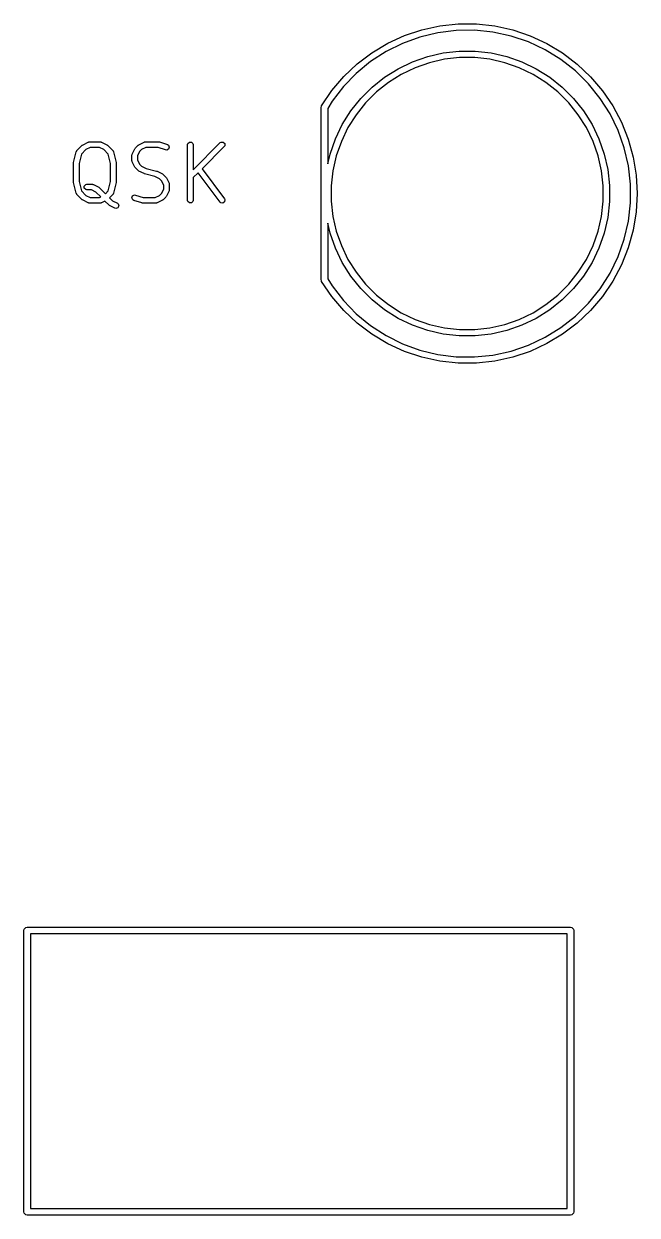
# Model space of a CAD drawing. Header units: millimetres. Extents: x 4 to 152, y 19 to 149.
# Drawn here: x 84.31 to 95.32, y 103.91 to 125.3 of the extents above; entities that cross this region are included whole.
import ezdxf

# ---------------------------------------------------------------- set-up
doc = ezdxf.new("R2010")
doc.units = ezdxf.units.MM
doc.layers.add('F.Silkscreen', color=41, linetype='CONTINUOUS', true_color=0xf2eda1)

msp = doc.modelspace()

# ---------------------------------------------------------------- linework, layer by layer
at = {"layer": 'F.Silkscreen', "linetype": 'CONTINUOUS'}
for p, q in [((91.779169, 125.260247), (92.107347, 125.29566)), ((92.107347, 125.29566), (92.43743, 125.295401)), ((92.43743, 125.295401), (92.765551, 125.259473)), ((90.844124, 124.946178), (91.143837, 125.084477)), ((91.143837, 125.084477), (91.456741, 125.189577)), ((91.743284, 125.136962), (91.421154, 125.05917)), ((91.456741, 125.189577), (91.779169, 125.260247)), ((92.07213, 125.177939), (91.743284, 125.136962)), ((92.4035, 125.181579), (92.07213, 125.177939)), ((92.733167, 125.147836), (92.4035, 125.181579)), ((93.056928, 125.07714), (92.733167, 125.147836)), ((92.765551, 125.259473), (93.087869, 125.188297)), ((93.370654, 124.970393), (93.056928, 125.07714)), ((93.087869, 125.188297), (93.400607, 125.082707)), ((93.400607, 125.082707), (93.700103, 124.943939)), ((90.561111, 124.776301), (90.844124, 124.946178)), ((91.109849, 124.945557), (90.813338, 124.79757)), ((91.421154, 125.05917), (91.109849, 124.945557)), ((93.670345, 124.828956), (93.370654, 124.970393)), ((93.700103, 124.943939), (93.982849, 124.773618)), ((90.298113, 124.576835), (90.561111, 124.776301)), ((90.813338, 124.79757), (90.535402, 124.617097)), ((91.29033, 124.615132), (91.561301, 124.709948)), ((91.561301, 124.709948), (91.841184, 124.77383)), ((91.860641, 124.659316), (91.593457, 124.598333)), ((91.841184, 124.77383), (92.12646, 124.805973)), ((92.132973, 124.69), (91.860641, 124.659316)), ((92.12646, 124.805973), (92.41354, 124.805973)), ((92.407027, 124.69), (92.132973, 124.69)), ((92.679359, 124.659316), (92.407027, 124.69)), ((92.41354, 124.805973), (92.698816, 124.77383)), ((92.946543, 124.598333), (92.679359, 124.659316)), ((92.698816, 124.77383), (92.978699, 124.709948)), ((92.978699, 124.709948), (93.24967, 124.615132)), ((93.952179, 124.654632), (93.670345, 124.828956)), ((94.212561, 124.449644), (93.952179, 124.654632)), ((93.982849, 124.773618), (94.245534, 124.57374)), ((90.058211, 124.350116), (90.298113, 124.576835)), ((90.535402, 124.617097), (90.279585, 124.406438)), ((90.788601, 124.337836), (91.03168, 124.490572)), ((91.03168, 124.490572), (91.29033, 124.615132)), ((91.334781, 124.507818), (91.087866, 124.38891)), ((91.593457, 124.598333), (91.334781, 124.507818)), ((93.205219, 124.507818), (92.946543, 124.598333)), ((93.452134, 124.38891), (93.205219, 124.507818)), ((93.24967, 124.615132), (93.50832, 124.490572)), ((93.50832, 124.490572), (93.751399, 124.337836)), ((94.448173, 124.216607), (94.212561, 124.449644)), ((94.245534, 124.57374), (94.48508, 124.346645)), ((89.844214, 124.0988), (90.058211, 124.350116)), ((90.279585, 124.406438), (90.04915, 124.168281)), ((90.564153, 124.158844), (90.788601, 124.337836)), ((90.855817, 124.243104), (90.641552, 124.072234)), ((91.087866, 124.38891), (90.855817, 124.243104)), ((93.684183, 124.243104), (93.452134, 124.38891)), ((93.898448, 124.072234), (93.684183, 124.243104)), ((93.751399, 124.337836), (93.975847, 124.158844)), ((94.48508, 124.346645), (94.698683, 124.094993)), ((89.658629, 123.82583), (89.844214, 124.0988)), ((90.04915, 124.168281), (89.847035, 123.905663)), ((90.361156, 123.955847), (90.564153, 124.158844)), ((90.641552, 124.072234), (90.447766, 123.878448)), ((94.092234, 123.878448), (93.898448, 124.072234)), ((93.975847, 124.158844), (94.178844, 123.955847)), ((94.656008, 123.958492), (94.448173, 124.216607)), ((94.698683, 124.094993), (94.88384, 123.821733)), ((89.65, 123.795), (89.654567, 123.817961)), ((89.65, 120.705), (89.65, 123.795)), ((89.654567, 123.817961), (89.657473, 123.820868)), ((89.657473, 123.820868), (89.658629, 123.82583)), ((89.847035, 123.905663), (89.77, 123.778117)), ((90.182164, 123.731399), (90.361156, 123.955847)), ((90.447766, 123.878448), (90.276896, 123.664183)), ((94.263104, 123.664183), (94.092234, 123.878448)), ((94.178844, 123.955847), (94.357836, 123.731399)), ((94.833417, 123.67859), (94.656008, 123.958492)), ((94.88384, 123.821733), (95.038382, 123.530063)), ((89.77, 123.778117), (89.77, 122.783222)), ((90.029428, 123.48832), (90.182164, 123.731399)), ((90.276896, 123.664183), (90.13109, 123.432134)), ((94.40891, 123.432134), (94.263104, 123.664183)), ((94.357836, 123.731399), (94.510572, 123.48832)), ((94.978138, 123.380471), (94.833417, 123.67859)), ((89.904868, 123.22967), (90.029428, 123.48832)), ((90.13109, 123.432134), (90.012182, 123.185219)), ((94.527818, 123.185219), (94.40891, 123.432134)), ((94.510572, 123.48832), (94.635132, 123.22967)), ((95.088325, 123.067936), (94.978138, 123.380471)), ((95.038382, 123.530063), (95.1605, 123.223401)), ((85.376761, 123.124683), (85.471999, 123.172302)), ((85.471999, 123.172302), (85.474414, 123.172964)), ((85.474414, 123.172964), (85.475226, 123.173775)), ((85.475226, 123.173775), (85.483087, 123.175339)), ((85.483087, 123.175339), (85.490815, 123.177455)), ((85.490815, 123.177455), (85.491903, 123.177093)), ((85.491903, 123.177093), (85.49436, 123.177581)), ((85.49436, 123.177581), (85.684836, 123.177581)), ((85.684836, 123.177581), (85.687292, 123.177093)), ((85.687292, 123.177093), (85.688381, 123.177455)), ((85.688381, 123.177455), (85.696108, 123.175339)), ((85.696108, 123.175339), (85.70397, 123.173775)), ((85.70397, 123.173775), (85.704781, 123.172964)), ((85.704781, 123.172964), (85.707197, 123.172302)), ((85.707197, 123.172302), (85.802434, 123.124684)), ((86.376761, 123.124683), (86.471999, 123.172302)), ((86.471999, 123.172302), (86.474414, 123.172964)), ((86.474414, 123.172964), (86.475226, 123.173775)), ((86.475226, 123.173775), (86.483087, 123.175339)), ((86.483087, 123.175339), (86.490815, 123.177455)), ((86.490815, 123.177455), (86.491903, 123.177093)), ((86.491903, 123.177093), (86.49436, 123.177581)), ((86.49436, 123.177581), (86.732455, 123.177581)), ((86.732455, 123.177581), (86.740317, 123.176018)), ((86.740317, 123.176018), (86.748266, 123.175015)), ((86.748266, 123.175015), (86.891123, 123.127396)), ((87.25769, 123.146715), (87.28475, 123.173775)), ((87.28475, 123.173775), (87.323018, 123.173775)), ((87.323018, 123.173775), (87.350078, 123.146715)), ((87.353884, 122.676863), (87.839957, 123.162936)), ((87.839957, 123.162936), (87.856178, 123.173775)), ((87.856178, 123.173775), (87.894446, 123.173775)), ((87.894446, 123.173775), (87.921506, 123.146715)), ((89.810052, 122.958699), (89.904868, 123.22967)), ((90.012182, 123.185219), (89.921667, 122.926543)), ((94.618333, 122.926543), (94.527818, 123.185219)), ((94.635132, 123.22967), (94.729948, 122.958699)), ((95.1605, 123.223401), (95.248764, 122.905338)), ((85.207758, 122.806375), (85.255377, 122.996851)), ((85.255377, 122.996851), (85.25769, 123.001748)), ((85.25769, 123.003858), (85.261093, 123.008952)), ((85.25769, 123.001748), (85.25769, 123.003858)), ((85.261093, 123.008952), (85.26371, 123.01449)), ((85.26371, 123.01449), (85.26552, 123.015577)), ((85.26552, 123.015577), (85.268529, 123.020079)), ((85.268529, 123.020079), (85.363767, 123.115317)), ((85.349032, 122.959163), (85.306265, 122.788093)), ((85.428738, 123.038869), (85.349032, 122.959163)), ((85.363767, 123.115317), (85.370426, 123.119768)), ((85.370426, 123.119768), (85.376761, 123.124683)), ((85.506164, 123.077581), (85.428738, 123.038869)), ((85.673033, 123.077581), (85.506164, 123.077581)), ((85.750457, 123.038869), (85.673033, 123.077581)), ((85.830163, 122.959163), (85.750457, 123.038869)), ((85.802434, 123.124684), (85.808767, 123.119769)), ((85.808767, 123.119769), (85.815429, 123.115317)), ((85.815429, 123.115317), (85.910667, 123.020079)), ((85.872931, 122.788093), (85.830163, 122.959163)), ((85.910667, 123.020079), (85.913675, 123.015577)), ((85.913675, 123.015577), (85.915486, 123.01449)), ((85.915486, 123.01449), (85.918102, 123.008952)), ((85.918102, 123.008952), (85.921506, 123.003858)), ((85.921506, 123.003858), (85.921506, 123.001748)), ((85.921506, 123.001748), (85.923819, 122.996851)), ((85.923819, 122.996851), (85.971438, 122.806375)), ((86.253884, 122.937105), (86.254372, 122.939562)), ((86.25401, 122.94065), (86.256126, 122.948378)), ((86.254372, 122.939562), (86.25401, 122.94065)), ((86.256126, 122.948378), (86.25769, 122.956239)), ((86.25769, 122.956239), (86.258501, 122.957051)), ((86.258501, 122.957051), (86.259163, 122.959466)), ((86.259163, 122.959466), (86.306781, 123.054703)), ((86.306781, 123.054703), (86.311696, 123.061037)), ((86.311696, 123.061037), (86.316148, 123.067698)), ((86.316148, 123.067698), (86.363766, 123.115317)), ((86.392595, 123.002726), (86.353884, 122.925302)), ((86.363766, 123.115317), (86.370432, 123.119772)), ((86.370432, 123.119772), (86.376761, 123.124683)), ((86.42874, 123.03887), (86.392595, 123.002726)), ((86.506164, 123.077581), (86.42874, 123.03887)), ((86.724342, 123.077581), (86.506164, 123.077581)), ((86.8595, 123.032528), (86.724342, 123.077581)), ((86.878856, 123.030088), (86.8595, 123.032528)), ((86.913084, 123.047202), (86.878856, 123.030088)), ((86.891123, 123.127396), (86.908071, 123.117735)), ((86.908071, 123.117735), (86.925186, 123.083506)), ((86.925186, 123.083506), (86.913084, 123.047202)), ((87.253884, 123.127581), (87.25769, 123.146715)), ((87.253884, 122.127581), (87.253884, 123.127581)), ((87.350078, 123.146715), (87.353884, 123.127581)), ((87.353884, 123.127581), (87.353884, 122.676863)), ((87.910667, 123.092226), (87.512759, 122.694319)), ((87.921506, 123.108447), (87.910667, 123.092226)), ((87.921506, 123.146715), (87.921506, 123.108447)), ((89.77, 122.783222), (89.810052, 122.958699)), ((94.729948, 122.958699), (94.79383, 122.678816)), ((95.162573, 122.744971), (95.088325, 123.067936)), ((85.206265, 122.794248), (85.20746, 122.800258)), ((85.206265, 122.460915), (85.206265, 122.794248)), ((85.20746, 122.800258), (85.207758, 122.806375)), ((85.306265, 122.788093), (85.306265, 122.46707)), ((85.872931, 122.46707), (85.872931, 122.788093)), ((85.971438, 122.806375), (85.971735, 122.800258)), ((85.971735, 122.800258), (85.972931, 122.794248)), ((85.972931, 122.794248), (85.972931, 122.460915)), ((86.253884, 122.841867), (86.253884, 122.937105)), ((86.254372, 122.839411), (86.253884, 122.841867)), ((86.25401, 122.838322), (86.254372, 122.839411)), ((86.256126, 122.830595), (86.25401, 122.838322)), ((86.25769, 122.822733), (86.256126, 122.830595)), ((86.258501, 122.821922), (86.25769, 122.822733)), ((86.259163, 122.819506), (86.258501, 122.821922)), ((86.306781, 122.724269), (86.259163, 122.819506)), ((86.353884, 122.925302), (86.353884, 122.85367)), ((86.353884, 122.85367), (86.392595, 122.776247)), ((86.392595, 122.776247), (86.42874, 122.740103)), ((86.42874, 122.740103), (86.511812, 122.698567)), ((89.921667, 122.926543), (89.860684, 122.659359)), ((94.679316, 122.659359), (94.618333, 122.926543)), ((95.199936, 122.415695), (95.162573, 122.744971)), ((95.248764, 122.905338), (95.302139, 122.579599)), ((86.311696, 122.717936), (86.306781, 122.724269)), ((86.316148, 122.711274), (86.311696, 122.717936)), ((86.363766, 122.663655), (86.316148, 122.711274)), ((86.370432, 122.659201), (86.363766, 122.663655)), ((86.376761, 122.654289), (86.370432, 122.659201)), ((86.471999, 122.60667), (86.376761, 122.654289)), ((86.47728, 122.605224), (86.471999, 122.60667)), ((86.482233, 122.602884), (86.47728, 122.605224)), ((86.667385, 122.556596), (86.482233, 122.602884)), ((86.511812, 122.698567), (86.696963, 122.652279)), ((86.750456, 122.515061), (86.667385, 122.556596)), ((86.696963, 122.652279), (86.701915, 122.64994)), ((86.701915, 122.64994), (86.707197, 122.648493)), ((86.707197, 122.648493), (86.802434, 122.600875)), ((86.7866, 122.478916), (86.750456, 122.515061)), ((86.802434, 122.600875), (86.808767, 122.59596)), ((86.808767, 122.59596), (86.815429, 122.591508)), ((86.815429, 122.591508), (86.863048, 122.54389)), ((86.863048, 122.54389), (86.867502, 122.537224)), ((86.867502, 122.537224), (86.872414, 122.530895)), ((86.872414, 122.530895), (86.920033, 122.435657)), ((87.44133, 122.62289), (87.353884, 122.535443)), ((87.353884, 122.535443), (87.353884, 122.127581)), ((87.835312, 122.097581), (87.44133, 122.62289)), ((87.512759, 122.694319), (87.915312, 122.157581)), ((89.860684, 122.659359), (89.83, 122.387027)), ((94.71, 122.387027), (94.679316, 122.659359)), ((94.79383, 122.678816), (94.825973, 122.39354)), ((95.302139, 122.579599), (95.32, 122.25)), ((85.20746, 122.454906), (85.206265, 122.460915)), ((85.207758, 122.448788), (85.20746, 122.454906)), ((85.255377, 122.258312), (85.207758, 122.448788)), ((85.306265, 122.46707), (85.349032, 122.296002)), ((85.400547, 122.384811), (85.427607, 122.411871)), ((85.400547, 122.346543), (85.400547, 122.384811)), ((85.427607, 122.319483), (85.400547, 122.346543)), ((85.427607, 122.411871), (85.446741, 122.415677)), ((85.446741, 122.315677), (85.427607, 122.319483)), ((85.446741, 122.415677), (85.541979, 122.415677)), ((85.530176, 122.315677), (85.446741, 122.315677)), ((85.607599, 122.276966), (85.530176, 122.315677)), ((85.541979, 122.415677), (85.544435, 122.415189)), ((85.544435, 122.415189), (85.545524, 122.415551)), ((85.545524, 122.415551), (85.553251, 122.413435)), ((85.553251, 122.413435), (85.561113, 122.411871)), ((85.561113, 122.411871), (85.561924, 122.41106)), ((85.561924, 122.41106), (85.56434, 122.410398)), ((85.56434, 122.410398), (85.659577, 122.36278)), ((85.659577, 122.36278), (85.66591, 122.357865)), ((85.66591, 122.357865), (85.672572, 122.353413)), ((85.672572, 122.353413), (85.780073, 122.245911)), ((85.830163, 122.296001), (85.872931, 122.46707)), ((85.971438, 122.448788), (85.923819, 122.258312)), ((85.971735, 122.454906), (85.971438, 122.448788)), ((85.972931, 122.460915), (85.971735, 122.454906)), ((86.825312, 122.401493), (86.7866, 122.478916)), ((86.7866, 122.252439), (86.825312, 122.329862)), ((86.825312, 122.329862), (86.825312, 122.401493)), ((86.920033, 122.435657), (86.920694, 122.433242)), ((86.920694, 122.298113), (86.920033, 122.295697)), ((86.920694, 122.433242), (86.921506, 122.43243)), ((86.921506, 122.298924), (86.920694, 122.298113)), ((86.921506, 122.43243), (86.923069, 122.424569)), ((86.923069, 122.306786), (86.921506, 122.298924)), ((86.923069, 122.424569), (86.925186, 122.416841)), ((86.925186, 122.314513), (86.923069, 122.306786)), ((86.925186, 122.416841), (86.924823, 122.415753)), ((86.924823, 122.415753), (86.925312, 122.413296)), ((86.925312, 122.318058), (86.924823, 122.315602)), ((86.924823, 122.315602), (86.925186, 122.314513)), ((86.925312, 122.413296), (86.925312, 122.318058)), ((89.83, 122.387027), (89.83, 122.112973)), ((94.71, 122.112973), (94.71, 122.387027)), ((94.825973, 122.39354), (94.825973, 122.10646)), ((95.2, 122.25), (95.199936, 122.415695)), ((85.25769, 122.253416), (85.255377, 122.258312)), ((85.25769, 122.251305), (85.25769, 122.253416)), ((85.261094, 122.24621), (85.25769, 122.251305)), ((85.26371, 122.240673), (85.261094, 122.24621)), ((85.265518, 122.239588), (85.26371, 122.240673)), ((85.268528, 122.235084), (85.265518, 122.239588)), ((85.363767, 122.139845), (85.268528, 122.235084)), ((85.349032, 122.296002), (85.428741, 122.216293)), ((85.370426, 122.135395), (85.363767, 122.139845)), ((85.376761, 122.130479), (85.370426, 122.135395)), ((85.471999, 122.08286), (85.376761, 122.130479)), ((85.428741, 122.216293), (85.506164, 122.177581)), ((85.506164, 122.177581), (85.673033, 122.177581)), ((85.695666, 122.188898), (85.607599, 122.276966)), ((85.673033, 122.177581), (85.695666, 122.188898)), ((85.770201, 122.114363), (85.707197, 122.08286)), ((85.839957, 122.044607), (85.770201, 122.114363)), ((85.780073, 122.245911), (85.830163, 122.296001)), ((85.910668, 122.235084), (85.850784, 122.1752)), ((85.850784, 122.1752), (85.904928, 122.121056)), ((85.904928, 122.121056), (85.99291, 122.077065)), ((85.913677, 122.239588), (85.910668, 122.235084)), ((85.915486, 122.240673), (85.913677, 122.239588)), ((85.918101, 122.24621), (85.915486, 122.240673)), ((85.921506, 122.251305), (85.918101, 122.24621)), ((85.923819, 122.258312), (85.921506, 122.253416)), ((85.921506, 122.253416), (85.921506, 122.251305)), ((86.25401, 122.171656), (86.266111, 122.20796)), ((86.271124, 122.137427), (86.25401, 122.171656)), ((86.266111, 122.20796), (86.30034, 122.225074)), ((86.288073, 122.127766), (86.271124, 122.137427)), ((86.430929, 122.080147), (86.288073, 122.127766)), ((86.30034, 122.225074), (86.319695, 122.222634)), ((86.319695, 122.222634), (86.454854, 122.177581)), ((86.454854, 122.177581), (86.673033, 122.177581)), ((86.673033, 122.177581), (86.750454, 122.216292)), ((86.802434, 122.130478), (86.707197, 122.08286)), ((86.750454, 122.216292), (86.7866, 122.252439)), ((86.808761, 122.135389), (86.802434, 122.130478)), ((86.81543, 122.139845), (86.808761, 122.135389)), ((86.863049, 122.187465), (86.81543, 122.139845)), ((86.867502, 122.194131), (86.863049, 122.187465)), ((86.872414, 122.200459), (86.867502, 122.194131)), ((86.920033, 122.295697), (86.872414, 122.200459)), ((87.25769, 122.108447), (87.253884, 122.127581)), ((87.28475, 122.081387), (87.25769, 122.108447)), ((87.350078, 122.108447), (87.323018, 122.081387)), ((87.353884, 122.127581), (87.350078, 122.108447)), ((87.849837, 122.084557), (87.835312, 122.097581)), ((87.887721, 122.079145), (87.849837, 122.084557)), ((87.918336, 122.102106), (87.887721, 122.079145)), ((87.915312, 122.157581), (87.923748, 122.13999)), ((87.923748, 122.13999), (87.918336, 122.102106)), ((89.83, 122.112973), (89.860684, 121.840641)), ((94.679316, 121.840641), (94.71, 122.112973)), ((94.825973, 122.10646), (94.79383, 121.821184)), ((95.162573, 121.755029), (95.199936, 122.084305)), ((95.199936, 122.084305), (95.2, 122.25)), ((95.32, 122.25), (95.302139, 121.920401)), ((85.474414, 122.082199), (85.471999, 122.08286)), ((85.475226, 122.081387), (85.474414, 122.082199)), ((85.483087, 122.079824), (85.475226, 122.081387)), ((85.490815, 122.077707), (85.483087, 122.079824)), ((85.491903, 122.07807), (85.490815, 122.077707)), ((85.49436, 122.077581), (85.491903, 122.07807)), ((85.684836, 122.077581), (85.49436, 122.077581)), ((85.687292, 122.07807), (85.684836, 122.077581)), ((85.688381, 122.077707), (85.687292, 122.07807)), ((85.696108, 122.079824), (85.688381, 122.077707)), ((85.70397, 122.081387), (85.696108, 122.079824)), ((85.704781, 122.082199), (85.70397, 122.081387)), ((85.707197, 122.08286), (85.704781, 122.082199)), ((85.846616, 122.040157), (85.839957, 122.044607)), ((85.852951, 122.035241), (85.846616, 122.040157)), ((85.948189, 121.987622), (85.852951, 122.035241)), ((85.967005, 121.982469), (85.948189, 121.987622)), ((86.00331, 121.994571), (85.967005, 121.982469)), ((85.99291, 122.077065), (86.008322, 122.065103)), ((86.020424, 122.028799), (86.00331, 121.994571)), ((86.008322, 122.065103), (86.020424, 122.028799)), ((86.438879, 122.079145), (86.430929, 122.080147)), ((86.446741, 122.077581), (86.438879, 122.079145)), ((86.684836, 122.077581), (86.446741, 122.077581)), ((86.687292, 122.07807), (86.684836, 122.077581)), ((86.688381, 122.077707), (86.687292, 122.07807)), ((86.696108, 122.079824), (86.688381, 122.077707)), ((86.70397, 122.081387), (86.696108, 122.079824)), ((86.704781, 122.082199), (86.70397, 122.081387)), ((86.707197, 122.08286), (86.704781, 122.082199)), ((87.323018, 122.081387), (87.28475, 122.081387)), ((95.302139, 121.920401), (95.248764, 121.594662)), ((89.810052, 121.541301), (89.77, 121.716779)), ((89.77, 121.716779), (89.77, 120.721884)), ((89.860684, 121.840641), (89.921667, 121.573457)), ((94.618333, 121.573457), (94.679316, 121.840641)), ((94.79383, 121.821184), (94.729948, 121.541301)), ((95.088325, 121.432064), (95.162573, 121.755029)), ((89.904868, 121.27033), (89.810052, 121.541301)), ((89.921667, 121.573457), (90.012182, 121.314781)), ((94.527818, 121.314781), (94.618333, 121.573457)), ((94.729948, 121.541301), (94.635132, 121.27033)), ((95.248764, 121.594662), (95.1605, 121.276599)), ((90.029428, 121.01168), (89.904868, 121.27033)), ((90.012182, 121.314781), (90.13109, 121.067866)), ((94.40891, 121.067866), (94.527818, 121.314781)), ((94.635132, 121.27033), (94.510572, 121.01168)), ((94.978138, 121.119529), (95.088325, 121.432064)), ((95.1605, 121.276599), (95.038382, 120.969937)), ((90.13109, 121.067866), (90.276896, 120.835817)), ((94.263104, 120.835817), (94.40891, 121.067866)), ((94.833417, 120.82141), (94.978138, 121.119529)), ((90.182164, 120.768601), (90.029428, 121.01168)), ((90.276896, 120.835817), (90.447766, 120.621552)), ((94.092234, 120.621552), (94.263104, 120.835817)), ((94.510572, 121.01168), (94.357836, 120.768601)), ((94.656008, 120.541508), (94.833417, 120.82141)), ((95.038382, 120.969937), (94.88384, 120.678267)), ((89.654567, 120.682039), (89.65, 120.705)), ((89.657473, 120.679133), (89.654567, 120.682039)), ((89.658629, 120.67417), (89.657473, 120.679133)), ((89.844214, 120.4012), (89.658629, 120.67417)), ((89.77, 120.721884), (89.847035, 120.594337)), ((89.847035, 120.594337), (90.04915, 120.331719)), ((90.361156, 120.544153), (90.182164, 120.768601)), ((90.447766, 120.621552), (90.641552, 120.427766)), ((93.898448, 120.427766), (94.092234, 120.621552)), ((94.357836, 120.768601), (94.178844, 120.544153)), ((94.88384, 120.678267), (94.698683, 120.405007)), ((90.058211, 120.149884), (89.844214, 120.4012)), ((90.564153, 120.341156), (90.361156, 120.544153)), ((90.641552, 120.427766), (90.855817, 120.256896)), ((93.684183, 120.256896), (93.898448, 120.427766)), ((94.178844, 120.544153), (93.975847, 120.341156)), ((94.448173, 120.283393), (94.656008, 120.541508)), ((94.698683, 120.405007), (94.48508, 120.153355)), ((90.04915, 120.331719), (90.279585, 120.093562)), ((90.788601, 120.162164), (90.564153, 120.341156)), ((91.03168, 120.009428), (90.788601, 120.162164)), ((90.855817, 120.256896), (91.087866, 120.11109)), ((93.452134, 120.11109), (93.684183, 120.256896)), ((93.751399, 120.162164), (93.50832, 120.009428)), ((93.975847, 120.341156), (93.751399, 120.162164)), ((94.212561, 120.050356), (94.448173, 120.283393)), ((90.298113, 119.923165), (90.058211, 120.149884)), ((90.279585, 120.093562), (90.535402, 119.882903)), ((91.29033, 119.884868), (91.03168, 120.009428)), ((91.087866, 120.11109), (91.334781, 119.992182)), ((91.334781, 119.992182), (91.593457, 119.901667)), ((92.946543, 119.901667), (93.205219, 119.992182)), ((93.205219, 119.992182), (93.452134, 120.11109)), ((93.50832, 120.009428), (93.24967, 119.884868)), ((93.952179, 119.845368), (94.212561, 120.050356)), ((94.48508, 120.153355), (94.245534, 119.92626)), ((90.561111, 119.723699), (90.298113, 119.923165)), ((90.535402, 119.882903), (90.813338, 119.70243)), ((91.561301, 119.790052), (91.29033, 119.884868)), ((91.841184, 119.72617), (91.561301, 119.790052)), ((91.593457, 119.901667), (91.860641, 119.840684)), ((91.860641, 119.840684), (92.132973, 119.81)), ((92.132973, 119.81), (92.407027, 119.81)), ((92.407027, 119.81), (92.679359, 119.840684)), ((92.679359, 119.840684), (92.946543, 119.901667)), ((92.978699, 119.790052), (92.698816, 119.72617)), ((93.24967, 119.884868), (92.978699, 119.790052)), ((93.670345, 119.671044), (93.952179, 119.845368)), ((94.245534, 119.92626), (93.982849, 119.726382)), ((90.844124, 119.553822), (90.561111, 119.723699)), ((90.813338, 119.70243), (91.109849, 119.554443)), ((91.143837, 119.415523), (90.844124, 119.553822)), ((91.109849, 119.554443), (91.421154, 119.44083)), ((92.12646, 119.694027), (91.841184, 119.72617)), ((92.41354, 119.694027), (92.12646, 119.694027)), ((92.698816, 119.72617), (92.41354, 119.694027)), ((93.056928, 119.42286), (93.370654, 119.529607)), ((93.370654, 119.529607), (93.670345, 119.671044)), ((93.700103, 119.556061), (93.400607, 119.417293)), ((93.982849, 119.726382), (93.700103, 119.556061)), ((91.456741, 119.310423), (91.143837, 119.415523)), ((91.421154, 119.44083), (91.743284, 119.363038)), ((91.779169, 119.239753), (91.456741, 119.310423)), ((91.743284, 119.363038), (92.07213, 119.322061)), ((92.07213, 119.322061), (92.4035, 119.318421)), ((92.4035, 119.318421), (92.733167, 119.352164)), ((92.733167, 119.352164), (93.056928, 119.42286)), ((93.087869, 119.311703), (92.765551, 119.240527)), ((93.400607, 119.417293), (93.087869, 119.311703)), ((92.107347, 119.20434), (91.779169, 119.239753)), ((92.43743, 119.204599), (92.107347, 119.20434)), ((92.765551, 119.240527), (92.43743, 119.204599)), ((84.315, 109.025), (84.319567, 109.047961)), ((84.319567, 109.047961), (84.352039, 109.080433)), ((84.352039, 109.080433), (84.375, 109.085)), ((84.375, 109.085), (94.125, 109.085)), ((94.125, 109.085), (94.147961, 109.080433)), ((94.147961, 109.080433), (94.180433, 109.047961)), ((94.180433, 109.047961), (94.185, 109.025)), ((84.315, 103.975), (84.315, 109.025)), ((84.435, 108.965), (84.435, 104.035)), ((94.065, 108.965), (84.435, 108.965)), ((94.065, 104.035), (94.065, 108.965)), ((94.185, 109.025), (94.185, 103.975)), ((84.319567, 103.952039), (84.315, 103.975)), ((84.352039, 103.919567), (84.319567, 103.952039)), ((84.375, 103.915), (84.352039, 103.919567)), ((94.125, 103.915), (84.375, 103.915)), ((84.435, 104.035), (94.065, 104.035)), ((94.147961, 103.919567), (94.125, 103.915)), ((94.180433, 103.952039), (94.147961, 103.919567)), ((94.185, 103.975), (94.180433, 103.952039))]:
    msp.add_line(p, q, dxfattribs=at)

doc.saveas('drawing.dxf')
